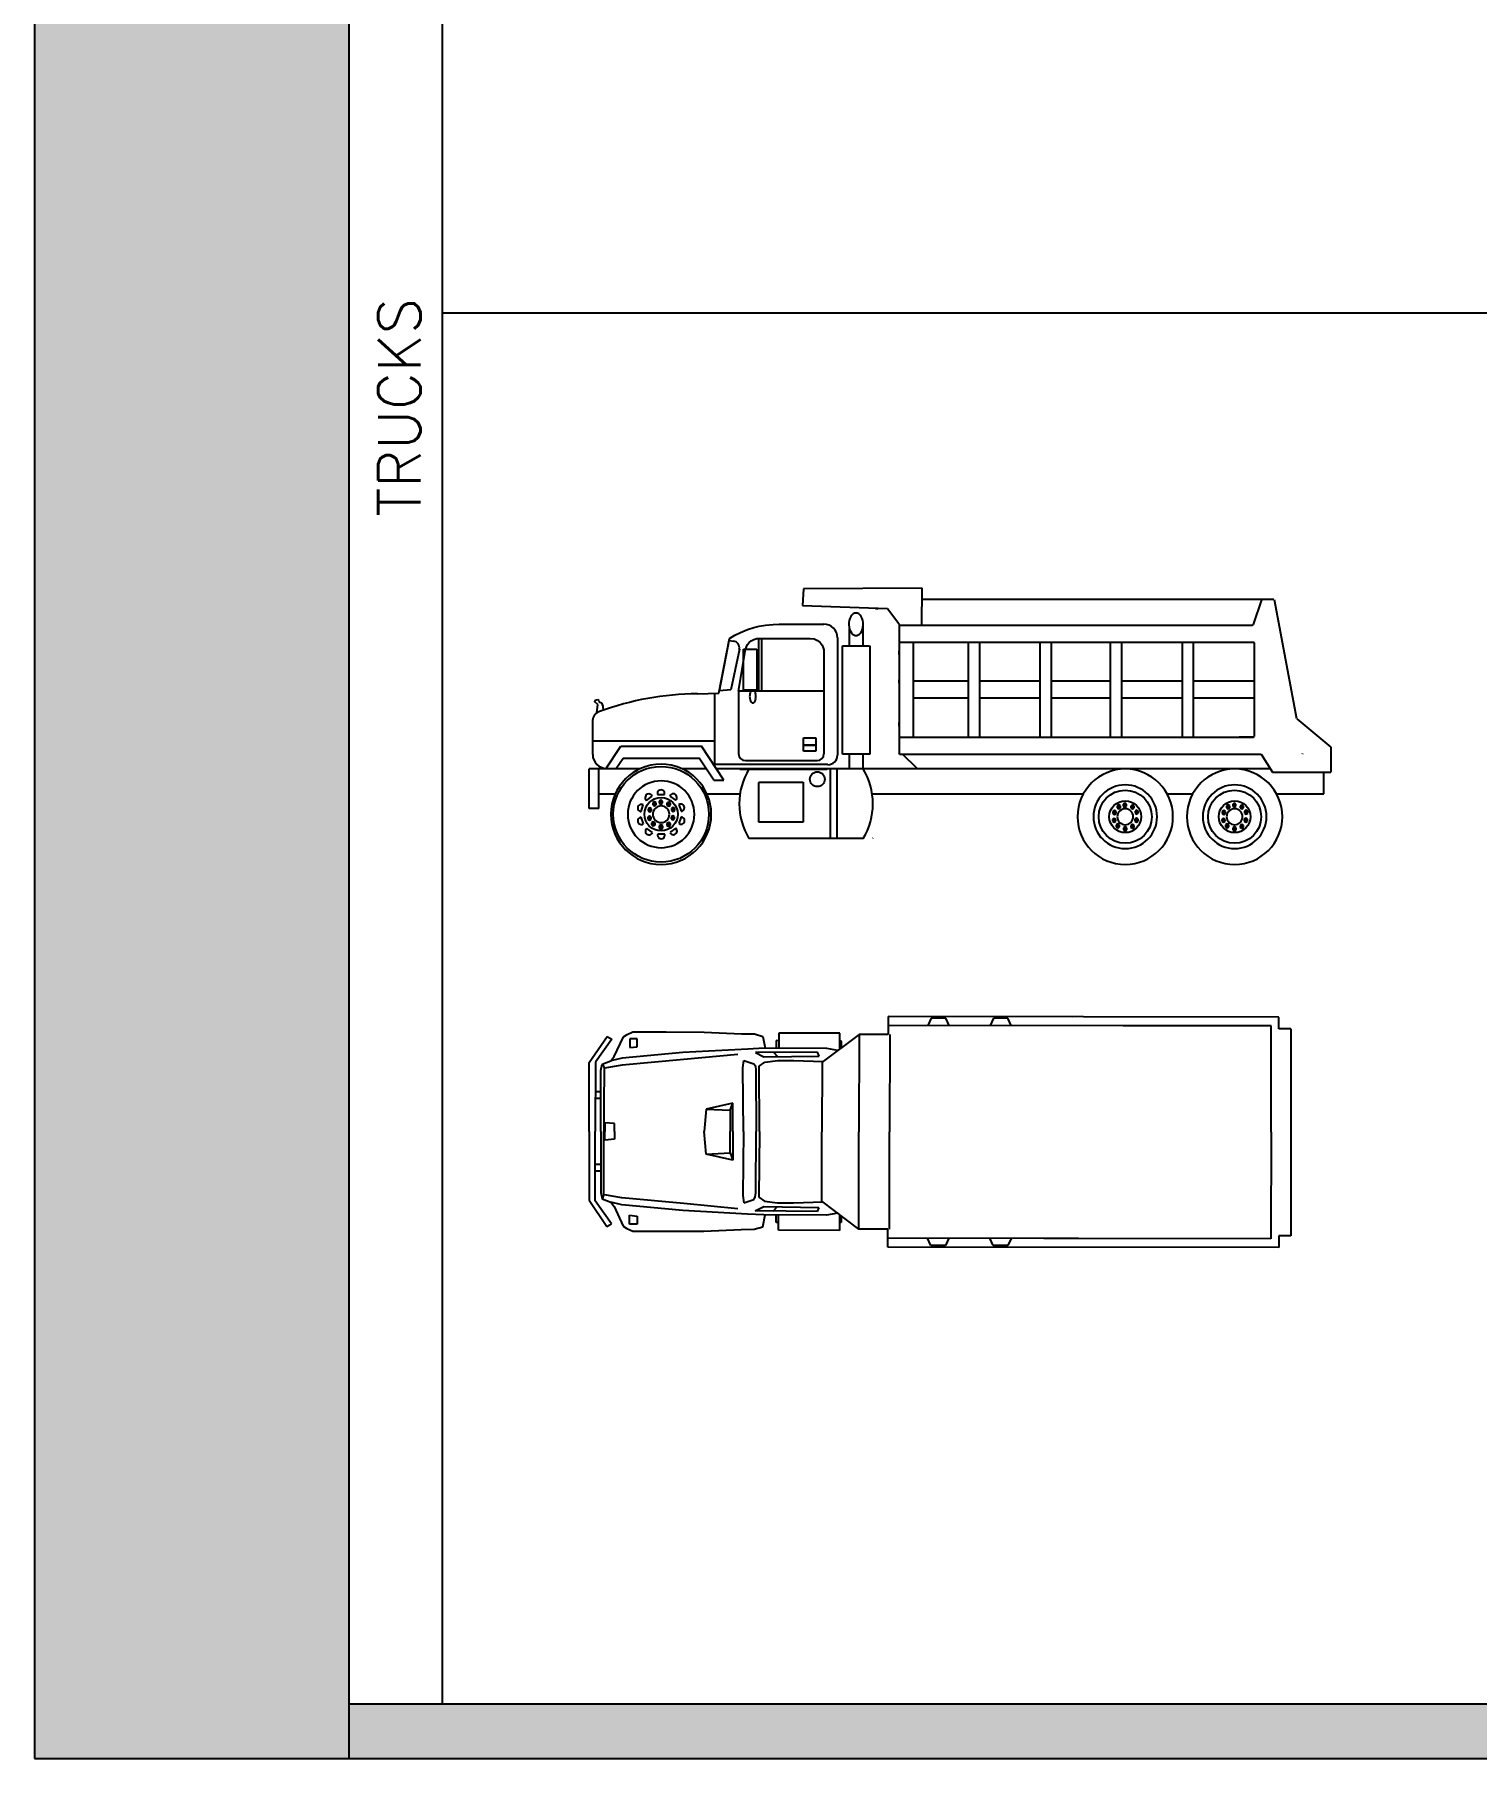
# Model space of a CAD drawing. Extents: x -121210 to 57230, y 84783 to 157800.
# Drawn here: x -121210 to -104109, y 84783 to 105224 of the extents above; entities that cross this region are included whole.
import ezdxf

# ---------------------------------------------------------------- set-up
doc = ezdxf.new("R2010")
doc.units = 0
doc.header["$MEASUREMENT"] = 0
doc.layers.get('0').update_dxf_attribs({"linetype": 'CONTINUOUS'})
doc.styles.get("Standard").update_dxf_attribs({"font": 'COMPLEX.SHX'})

# ---------------------------------------------------------------- blocks, each defined once
blk = doc.blocks.new('A$C564E43FA')
at = {"linetype": 'Continuous'}
for p, q in [((3948, 3276, -758), (2543, 3268, -758)), ((3947, 2839, -758), (3948, 3276, -758)), ((2543, 3268, -758), (2529, 3072, -758)), ((2529, 3072, -758), (3537, 3036, -758)), ((7877, 2845, -758), (7976, 3136, -758)), ((8394, 1728, -758), (8128, 3136, -758)), ((3423, 3026, -758), (3395, 3029, -758)), ((3537, 3036, -758), (3674, 2856, -758)), ((1540, 2030, -758), (1667, 2681, -758)), ((1667, 2681, -758), (1728, 2718, -758)), ((1728, 2718, -758), (1795, 2751, -758)), ((1795, 2751, -758), (1877, 2785, -758)), ((1877, 2785, -758), (1954, 2809, -758)), ((1923, 2653, -758), (1955, 2669, -758)), ((1954, 2809, -758), (2016, 2825, -758)), ((1955, 2669, -758), (1988, 2678, -758)), ((1988, 2678, -758), (2014, 2681, -758)), ((2014, 2681, -758), (2622, 2681, -758)), ((2014, 2681, -758), (2043, 2681, -758)), ((2014, 2056, -758), (2014, 2681, -758)), ((2016, 2825, -758), (2092, 2838, -758)), ((2043, 2681, -758), (2043, 2056, -758)), ((2092, 2838, -758), (2181, 2847, -758)), ((2181, 2847, -758), (2255, 2848, -758)), ((2255, 2848, -758), (2783, 2848, -758)), ((2622, 2681, -758), (2669, 2674, -758)), ((2669, 2674, -758), (2709, 2656, -758)), ((2946, 2686, -758), (2946, 1297, -758)), ((3088, 2591, -758), (3088, 2796, -758)), ((3251, 2591, -758), (3251, 2848, -758)), ((3674, 2856, -758), (3676, 2843, -758)), ((3676, 2832, -758), (3683, 2839, -758)), ((3676, 2832, -758), (3676, 1315, -758)), ((3683, 2839, -758), (7868, 2839, -758)), ((7868, 2839, -758), (7877, 2845, -758)), ((1546, 2060, -758), (1662, 2654, -758)), ((1662, 2654, -758), (1711, 2649, -758)), ((1782, 2551, -758), (1681, 2069, -758)), ((1773, 2056, -758), (1854, 2549, -758)), ((1832, 2552, -758), (1989, 2552, -758)), ((1832, 2067, -758), (1832, 2552, -758)), ((1854, 2549, -758), (1865, 2582, -758)), ((1865, 2582, -758), (1878, 2607, -758)), ((1878, 2607, -758), (1898, 2632, -758)), ((1898, 2632, -758), (1923, 2653, -758)), ((1989, 2552, -758), (1989, 2067, -758)), ((2709, 2656, -758), (2740, 2630, -758)), ((2740, 2630, -758), (2763, 2599, -758)), ((2763, 2599, -758), (2777, 2567, -758)), ((2777, 2567, -758), (2783, 2544, -758)), ((2783, 2544, -758), (2785, 2518, -758)), ((2785, 2518, -758), (2785, 2056, -758)), ((3006, 1306, -758), (3006, 2591, -758)), ((3006, 2591, -758), (3325, 2591, -758)), ((3325, 2591, -758), (3332, 2584, -758)), ((3332, 1313, -758), (3332, 2584, -758)), ((3676, 2636, -758), (7879, 2636, -758)), ((3676, 2491, -758), (3676, 2531, -758)), ((3843, 2636, -758), (3843, 1509, -758)), ((4500, 1509, -758), (4500, 2636, -758)), ((4628, 2636, -758), (4628, 1509, -758)), ((5351, 1509, -758), (5351, 2636, -758)), ((5479, 2636, -758), (5479, 1509, -758)), ((6184, 1509, -758), (6184, 2636, -758)), ((6312, 2636, -758), (6312, 1509, -758)), ((7035, 1509, -758), (7035, 2636, -758)), ((7163, 2636, -758), (7163, 1509, -758)), ((7707, 2636, -758), (7886, 2636, -758)), ((7879, 2636, -758), (7886, 2629, -758)), ((7886, 2629, -758), (7886, 1516, -758)), ((2785, 2268, -758), (2785, 1313, -758)), ((1681, 2069, -758), (1546, 2060, -758)), ((1773, 2056, -758), (1773, 1313, -758)), ((2785, 2056, -758), (1773, 2056, -758)), ((1989, 2067, -758), (1832, 2067, -758)), ((2043, 2056, -758), (2014, 2056, -758)), ((3676, 2150, -758), (3676, 2190, -758)), ((3843, 2177, -758), (4500, 2177, -758)), ((4628, 2177, -758), (5351, 2177, -758)), ((5479, 2177, -758), (6184, 2177, -758)), ((6312, 2177, -758), (7035, 2177, -758)), ((7163, 2177, -758), (7886, 2177, -758)), ((1284, 2025, -758), (1540, 2030, -758)), ((1486, 2029, -758), (1486, 1168, -758)), ((3843, 1977, -758), (4500, 1977, -758)), ((4628, 1977, -758), (5351, 1977, -758)), ((5479, 1977, -758), (6184, 1977, -758)), ((6312, 1977, -758), (7035, 1977, -758)), ((7163, 1977, -758), (7886, 1977, -758)), ((43, 1302, -758), (43, 1708, -758)), ((3676, 1641, -758), (3676, 1682, -758)), ((2541, 1415, -758), (2541, 1502, -758)), ((2541, 1502, -758), (2690, 1502, -758)), ((2690, 1502, -758), (2690, 1415, -758)), ((3676, 1509, -758), (7879, 1509, -758)), ((7886, 1509, -758), (7707, 1509, -758)), ((7879, 1509, -758), (7886, 1516, -758)), ((1854, 1232, -758), (2704, 1232, -758)), ((2690, 1415, -758), (2541, 1415, -758)), ((2541, 1344, -758), (2541, 1415, -758)), ((2541, 1415, -758), (2690, 1415, -758)), ((2690, 1344, -758), (2541, 1344, -758)), ((2690, 1415, -758), (2690, 1344, -758)), ((3325, 1306, -758), (3006, 1306, -758)), ((3088, 1132, -758), (3088, 1306, -758)), ((3251, 1132, -758), (3251, 1306, -758)), ((3332, 1313, -758), (3325, 1306, -758)), ((3683, 1308, -758), (3676, 1315, -758)), ((3683, 1308, -758), (7969, 1308, -758)), ((3889, 1138, -758), (3717, 1308, -758)), ((8458, 1308, -758), (8465, 1315, -758)), ((600, 1132, -758), (0, 1132, -758)), ((0, 663, -758), (0, 1132, -758)), ((116, 663, -758), (116, 1132, -758)), ((1390, 1132, -758), (1109, 1132, -758)), ((2832, 1184, -758), (1476, 1184, -758)), ((8080, 1132, -758), (1510, 1132, -758)), ((1788, 1131, -758), (2825, 1131, -758)), ((8714, 837, -758), (8714, 1094, -758)), ((116, 837, -758), (311, 837, -758)), ((811, 830, -758), (894, 830, -758)), ((1398, 837, -758), (1790, 837, -758)), ((3365, 837, -758), (5861, 837, -758)), ((6856, 837, -758), (7158, 837, -758)), ((8153, 837, -758), (8714, 837, -758)), ((116, 663, -758), (0, 663, -758)), ((617, 626, -758), (643, 705, -758)), ((681, 760, -758), (748, 809, -758)), ((720, 670, -758), (699, 659, -758)), ((699, 659, -758), (699, 635, -758)), ((699, 635, -758), (720, 623, -758)), ((741, 659, -758), (720, 670, -758)), ((720, 623, -758), (741, 635, -758)), ((741, 635, -758), (741, 659, -758)), ((775, 742, -758), (755, 730, -758)), ((755, 730, -758), (755, 706, -758)), ((755, 706, -758), (775, 694, -758)), ((796, 730, -758), (775, 742, -758)), ((775, 694, -758), (796, 706, -758)), ((796, 706, -758), (796, 730, -758)), ((850, 763, -758), (830, 751, -758)), ((830, 751, -758), (830, 727, -758)), ((830, 727, -758), (850, 715, -758)), ((871, 751, -758), (850, 763, -758)), ((850, 715, -758), (871, 727, -758)), ((871, 727, -758), (871, 751, -758)), ((945, 739, -758), (924, 727, -758)), ((924, 727, -758), (924, 703, -758)), ((924, 703, -758), (945, 692, -758)), ((966, 727, -758), (945, 739, -758)), ((945, 692, -758), (966, 703, -758)), ((958, 811, -758), (1025, 762, -758)), ((966, 703, -758), (966, 727, -758)), ((997, 674, -758), (976, 662, -758)), ((976, 662, -758), (976, 638, -758)), ((976, 638, -758), (997, 626, -758)), ((1017, 662, -758), (997, 674, -758)), ((997, 626, -758), (1017, 638, -758)), ((1017, 638, -758), (1017, 662, -758)), ((1065, 709, -758), (1091, 630, -758)), ((6230, 639, -758), (6210, 627, -758)), ((6210, 627, -758), (6210, 604, -758)), ((6250, 627, -758), (6230, 639, -758)), ((6250, 604, -758), (6250, 627, -758)), ((6283, 707, -758), (6263, 695, -758)), ((6263, 695, -758), (6263, 673, -758)), ((6263, 673, -758), (6283, 661, -758)), ((6302, 695, -758), (6283, 707, -758)), ((6283, 661, -758), (6302, 673, -758)), ((6302, 673, -758), (6302, 695, -758)), ((6354, 727, -758), (6334, 715, -758)), ((6334, 715, -758), (6334, 693, -758)), ((6334, 693, -758), (6354, 681, -758)), ((6374, 715, -758), (6354, 727, -758)), ((6354, 681, -758), (6374, 693, -758)), ((6374, 693, -758), (6374, 715, -758)), ((6444, 704, -758), (6425, 693, -758)), ((6425, 693, -758), (6425, 670, -758)), ((6425, 670, -758), (6444, 659, -758)), ((6464, 693, -758), (6444, 704, -758)), ((6444, 659, -758), (6464, 670, -758)), ((6464, 670, -758), (6464, 693, -758)), ((6494, 642, -758), (6474, 630, -758)), ((6474, 630, -758), (6474, 607, -758)), ((6513, 630, -758), (6494, 642, -758)), ((6513, 607, -758), (6513, 630, -758)), ((7527, 639, -758), (7508, 627, -758)), ((7508, 627, -758), (7508, 604, -758)), ((7547, 627, -758), (7527, 639, -758)), ((7547, 604, -758), (7547, 627, -758)), ((7580, 707, -758), (7560, 695, -758)), ((7560, 695, -758), (7560, 673, -758)), ((7560, 673, -758), (7580, 661, -758)), ((7600, 695, -758), (7580, 707, -758)), ((7580, 661, -758), (7600, 673, -758)), ((7600, 673, -758), (7600, 695, -758)), ((7651, 727, -758), (7632, 715, -758)), ((7632, 715, -758), (7632, 693, -758)), ((7632, 693, -758), (7651, 681, -758)), ((7671, 715, -758), (7651, 727, -758)), ((7651, 681, -758), (7671, 693, -758)), ((7671, 693, -758), (7671, 715, -758)), ((7741, 704, -758), (7722, 693, -758)), ((7722, 693, -758), (7722, 670, -758)), ((7722, 670, -758), (7741, 659, -758)), ((7761, 693, -758), (7741, 704, -758)), ((7741, 659, -758), (7761, 670, -758)), ((7761, 670, -758), (7761, 693, -758)), ((7791, 642, -758), (7771, 630, -758)), ((7771, 630, -758), (7771, 607, -758)), ((7810, 630, -758), (7791, 642, -758)), ((7810, 607, -758), (7810, 630, -758)), ((644, 480, -758), (618, 560, -758)), ((751, 378, -758), (684, 427, -758)), ((717, 574, -758), (696, 562, -758)), ((696, 562, -758), (696, 538, -758)), ((696, 538, -758), (717, 526, -758)), ((737, 562, -758), (717, 574, -758)), ((717, 526, -758), (737, 538, -758)), ((737, 538, -758), (737, 562, -758)), ((761, 504, -758), (740, 492, -758)), ((740, 492, -758), (740, 468, -758)), ((740, 468, -758), (761, 456, -758)), ((782, 492, -758), (761, 504, -758)), ((761, 456, -758), (782, 468, -758)), ((782, 468, -758), (782, 492, -758)), ((853, 468, -758), (832, 456, -758)), ((832, 456, -758), (832, 432, -758)), ((832, 432, -758), (853, 420, -758)), ((874, 456, -758), (853, 468, -758)), ((853, 420, -758), (874, 432, -758)), ((874, 432, -758), (874, 456, -758)), ((945, 498, -758), (924, 486, -758)), ((924, 486, -758), (924, 462, -758)), ((924, 462, -758), (945, 450, -758)), ((966, 486, -758), (945, 498, -758)), ((945, 450, -758), (966, 462, -758)), ((1028, 430, -758), (961, 381, -758)), ((966, 462, -758), (966, 486, -758)), ((994, 575, -758), (973, 563, -758)), ((973, 563, -758), (973, 540, -758)), ((973, 540, -758), (994, 528, -758)), ((1014, 563, -758), (994, 575, -758)), ((994, 528, -758), (1014, 540, -758)), ((1014, 540, -758), (1014, 563, -758)), ((1092, 563, -758), (1066, 484, -758)), ((6227, 546, -758), (6207, 535, -758)), ((6207, 535, -758), (6207, 512, -758)), ((6207, 512, -758), (6227, 501, -758)), ((6210, 604, -758), (6230, 593, -758)), ((6247, 535, -758), (6227, 546, -758)), ((6227, 501, -758), (6247, 512, -758)), ((6230, 593, -758), (6250, 604, -758)), ((6247, 512, -758), (6247, 535, -758)), ((6269, 480, -758), (6250, 468, -758)), ((6250, 468, -758), (6250, 446, -758)), ((6250, 446, -758), (6269, 434, -758)), ((6289, 468, -758), (6269, 480, -758)), ((6269, 434, -758), (6289, 446, -758)), ((6289, 446, -758), (6289, 468, -758)), ((6357, 446, -758), (6337, 434, -758)), ((6337, 434, -758), (6337, 412, -758)), ((6337, 412, -758), (6357, 400, -758)), ((6376, 434, -758), (6357, 446, -758)), ((6357, 400, -758), (6376, 412, -758)), ((6376, 412, -758), (6376, 434, -758)), ((6444, 474, -758), (6425, 463, -758)), ((6425, 463, -758), (6425, 440, -758)), ((6425, 440, -758), (6444, 429, -758)), ((6464, 463, -758), (6444, 474, -758)), ((6444, 429, -758), (6464, 440, -758)), ((6464, 440, -758), (6464, 463, -758)), ((6491, 548, -758), (6471, 537, -758)), ((6471, 537, -758), (6471, 514, -758)), ((6471, 514, -758), (6491, 502, -758)), ((6474, 607, -758), (6494, 596, -758)), ((6510, 537, -758), (6491, 548, -758)), ((6491, 502, -758), (6510, 514, -758)), ((6494, 596, -758), (6513, 607, -758)), ((6510, 514, -758), (6510, 537, -758)), ((7524, 546, -758), (7504, 535, -758)), ((7504, 535, -758), (7504, 512, -758)), ((7504, 512, -758), (7524, 501, -758)), ((7508, 604, -758), (7527, 593, -758)), ((7544, 535, -758), (7524, 546, -758)), ((7524, 501, -758), (7544, 512, -758)), ((7527, 593, -758), (7547, 604, -758)), ((7544, 512, -758), (7544, 535, -758)), ((7566, 480, -758), (7547, 468, -758)), ((7547, 468, -758), (7547, 446, -758)), ((7547, 446, -758), (7566, 434, -758)), ((7586, 468, -758), (7566, 480, -758)), ((7566, 434, -758), (7586, 446, -758)), ((7586, 446, -758), (7586, 468, -758)), ((7654, 446, -758), (7634, 434, -758)), ((7634, 434, -758), (7634, 412, -758)), ((7634, 412, -758), (7654, 400, -758)), ((7674, 434, -758), (7654, 446, -758)), ((7654, 400, -758), (7674, 412, -758)), ((7674, 412, -758), (7674, 434, -758)), ((7741, 474, -758), (7722, 463, -758)), ((7722, 463, -758), (7722, 440, -758)), ((7722, 440, -758), (7741, 429, -758)), ((7761, 463, -758), (7741, 474, -758)), ((7741, 429, -758), (7761, 440, -758)), ((7761, 440, -758), (7761, 463, -758)), ((7788, 548, -758), (7768, 537, -758)), ((7768, 537, -758), (7768, 514, -758)), ((7768, 514, -758), (7788, 502, -758)), ((7771, 607, -758), (7791, 596, -758)), ((7808, 537, -758), (7788, 548, -758)), ((7788, 502, -758), (7808, 514, -758)), ((7791, 596, -758), (7810, 607, -758)), ((7808, 514, -758), (7808, 537, -758)), ((898, 359, -758), (815, 359, -758)), ((3251, 306, -758), (1896, 306, -758)), ((2825, 306, -758), (1896, 306, -758)), ((3365, 312, -758), (3359, 306, -758))]:
    blk.add_line(p, q, dxfattribs=at)
for p, q in [((8120, 3143, -758), (3948, 3143, -758)), ((3082, 2868, -758), (3081, 2841, -758)), ((3086, 2894, -758), (3082, 2868, -758)), ((3094, 2918, -758), (3086, 2894, -758)), ((3104, 2939, -758), (3094, 2918, -758)), ((3117, 2957, -758), (3104, 2939, -758)), ((3132, 2970, -758), (3117, 2957, -758)), ((3149, 2978, -758), (3132, 2970, -758)), ((3166, 2980, -758), (3149, 2978, -758)), ((3183, 2978, -758), (3166, 2980, -758)), ((3199, 2970, -758), (3183, 2978, -758)), ((3214, 2957, -758), (3199, 2970, -758)), ((3227, 2939, -758), (3214, 2957, -758)), ((3238, 2918, -758), (3227, 2939, -758)), ((3245, 2894, -758), (3238, 2918, -758)), ((3250, 2868, -758), (3245, 2894, -758)), ((3250, 2841, -758), (3250, 2868, -758)), ((3081, 2841, -758), (3084, 2814, -758)), ((3084, 2814, -758), (3090, 2789, -758)), ((3090, 2789, -758), (3099, 2767, -758)), ((3099, 2767, -758), (3111, 2747, -758)), ((3111, 2747, -758), (3125, 2732, -758)), ((3125, 2732, -758), (3140, 2721, -758)), ((3140, 2721, -758), (3157, 2716, -758)), ((3157, 2716, -758), (3174, 2716, -758)), ((3174, 2716, -758), (3191, 2721, -758)), ((3191, 2721, -758), (3207, 2732, -758)), ((3207, 2732, -758), (3221, 2747, -758)), ((3221, 2747, -758), (3233, 2767, -758)), ((3233, 2767, -758), (3242, 2789, -758)), ((3242, 2789, -758), (3248, 2814, -758)), ((3248, 2814, -758), (3250, 2841, -758)), ((68, 1928, -758), (73, 1949, -758)), ((103, 1896, -758), (68, 1928, -758)), ((73, 1949, -758), (98, 1955, -758)), ((92, 1799, -758), (103, 1896, -758)), ((98, 1955, -758), (114, 1943, -758)), ((114, 1943, -758), (118, 1928, -758)), ((118, 1928, -758), (148, 1918, -758)), ((148, 1918, -758), (165, 1878, -758)), ((165, 1878, -758), (166, 1824, -758)), ((8394, 1728, -758), (8797, 1389, -758)), ((43, 1467, -758), (1486, 1467, -758)), ((199, 1132, -758), (377, 1402, -758)), ((318, 1132, -758), (403, 1260, -758)), ((377, 1402, -758), (1332, 1402, -758)), ((403, 1260, -758), (1306, 1260, -758)), ((1478, 999, -758), (1306, 1260, -758)), ((1597, 999, -758), (1332, 1402, -758)), ((7969, 1308, -758), (8104, 1094, -758)), ((8797, 1389, -758), (8797, 1094, -758)), ((2857, 1132, -758), (2857, 306, -758)), ((2939, 1132, -758), (2939, 306, -758)), ((8104, 1094, -758), (8797, 1094, -758)), ((1478, 999, -758), (1597, 999, -758)), ((2013, 970, -758), (2020, 977, -758)), ((2013, 501, -758), (2013, 970, -758)), ((2020, 977, -758), (2539, 977, -758)), ((2539, 977, -758), (2539, 501, -758)), ((2539, 501, -758), (2013, 501, -758))]:
    blk.add_line(p, q)
for centre, radius in [((854, 595, -758), 567), ((6358, 566, -758), 315), ((7655, 566, -758), 315), ((854, 595, -758), 198), ((720, 647, -758), 8.62), ((775, 718, -758), 8.61), ((850, 739, -758), 8.61), ((945, 715, -758), 8.61), ((997, 650, -758), 8.61), ((6358, 566, -758), 189), ((6230, 616, -758), 8.21), ((6283, 684, -758), 8.2), ((6354, 704, -758), 8.2), ((6444, 681, -758), 8.2), ((6494, 619, -758), 8.2), ((7655, 566, -758), 189), ((7527, 616, -758), 8.21), ((7580, 684, -758), 8.2), ((7651, 704, -758), 8.2), ((7741, 681, -758), 8.2), ((7791, 619, -758), 8.2), ((717, 550, -758), 8.61), ((761, 480, -758), 8.61), ((853, 444, -758), 8.61), ((945, 474, -758), 8.61), ((994, 551, -758), 8.62), ((6227, 524, -758), 8.2), ((6269, 457, -758), 8.2), ((6357, 423, -758), 8.2), ((6444, 451, -758), 8.2), ((6491, 525, -758), 8.21), ((7524, 524, -758), 8.2), ((7566, 457, -758), 8.2), ((7654, 423, -758), 8.2), ((7741, 451, -758), 8.2), ((7788, 525, -758), 8.21)]:
    blk.add_circle(centre, radius, dxfattribs=at)
blk.add_circle((2706, 1011, -758), 88)
for centre, radius, start, end in [((2783, 2686, -758), 163, 0, 90), ((1702, 2568, -758), 81.4, 348.1597, 83.9483), ((1998, 2003, -758), 92.6, 153.4349, 168.2991), ((1963, 2021, -758), 53.7, 129.6393, 153.4349), ((1941, 2047, -758), 19.9, 90, 129.6393), ((1941, 2047, -758), 19.9, 50.3607, 90), ((1920, 2021, -758), 53.7, 26.5651, 50.3607), ((1885, 2003, -758), 92.6, 11.7009, 26.5651), ((2053, 1992, -758), 149, 168.2991, 180), ((2053, 1992, -758), 149, 180, 191.7009), ((1998, 1980, -758), 92.6, 191.7009, 206.5651), ((1963, 1963, -758), 53.7, 206.5651, 230.3607), ((1941, 1937, -758), 19.9, 230.3607, 270), ((1941, 1937, -758), 19.9, 270, 309.6393), ((1920, 1963, -758), 53.7, 309.6393, 333.4349), ((1885, 1980, -758), 92.6, 333.4349, 348.2991), ((1829, 1992, -758), 149, 0, 11.7009), ((1829, 1992, -758), 149, 348.2991, 0), ((206, 1302, -758), 163, 180, 270), ((1854, 1313, -758), 81.4, 180, 270), ((2704, 1313, -758), 81.4, 270, 0), ((2832, 1297, -758), 114, 270, 0), ((854, 595, -758), 595, 0, 180), ((6358, 566, -758), 566, 0, 180), ((7655, 566, -758), 566, 0, 180), ((854, 595, -758), 396, 0, 180), ((708, 793, -758), 43, 21.6168, 230.3881), ((853, 841, -758), 43, 345.6144, 194.3856), ((998, 795, -758), 43, 309.614, 158.3825), ((6358, 566, -758), 378, 0, 180), ((7655, 566, -758), 378, 0, 180), ((620, 669, -758), 43, 57.6175, 266.383), ((854, 595, -758), 99.1, 0, 180), ((1088, 673, -758), 43, 273.6151, 122.3845), ((6358, 566, -758), 94.4, 0, 180), ((7655, 566, -758), 94.4, 0, 180), ((854, 595, -758), 595, 180, 0), ((854, 595, -758), 396, 180, 0), ((621, 517, -758), 43, 93.613, 302.3881), ((711, 394, -758), 43, 129.6131, 338.3874), ((854, 595, -758), 99.1, 180, 0), ((1001, 396, -758), 43, 201.612, 50.389), ((1089, 520, -758), 43, 237.6122, 86.3867), ((6358, 566, -758), 566, 180, 0), ((6358, 566, -758), 378, 180, 0), ((6358, 566, -758), 94.4, 180, 0), ((7655, 566, -758), 566, 180, 0), ((7655, 566, -758), 378, 180, 0), ((7655, 566, -758), 94.4, 180, 0), ((856, 348, -758), 43, 165.6119, 14.3881)]:
    blk.add_arc(centre, radius, start, end, dxfattribs=at)
for centre, radius, start, end in [((1323, -1473, -758), 3498, 90.6415, 110.0492), ((151, 1708, -758), 109, 104.5648, 180), ((2581, 719, -758), 800, 148.9295, 211.0705), ((2565, 719, -758), 800, 328.9295, 31.0705)]:
    blk.add_arc(centre, radius, start, end)
blk = doc.blocks.new('A$C4B741F2F')
for p, q in [((8181, 2734, -758), (3546, 2740, -758)), ((5738, 2738, -758), (3546, 2740, -758)), ((3546, 2740, -758), (3546, 2528, -758)), ((3546, 2740, -758), (3546, 2528, -758)), ((4057, 2720, -758), (4017, 2634, -758)), ((4057, 2720, -758), (4017, 2634, -758)), ((4230, 2720, -758), (4057, 2720, -758)), ((4230, 2720, -758), (4057, 2720, -758)), ((4270, 2633, -758), (4230, 2720, -758)), ((4270, 2633, -758), (4230, 2720, -758)), ((4795, 2719, -758), (4755, 2633, -758)), ((4795, 2719, -758), (4755, 2633, -758)), ((4967, 2719, -758), (4795, 2719, -758)), ((4967, 2719, -758), (4795, 2719, -758)), ((5007, 2632, -758), (4967, 2719, -758)), ((5007, 2632, -758), (4967, 2719, -758)), ((8181, 2595, -758), (8181, 2734, -758)), ((2, 2194, -758), (215, 2505, -758)), ((2, 2194, -758), (215, 2505, -758)), ((268, 2472, -758), (75, 2200, -758)), ((268, 2472, -758), (75, 2200, -758)), ((215, 2505, -758), (268, 2472, -758)), ((215, 2505, -758), (268, 2472, -758)), ((298, 2268, -758), (408, 2498, -758)), ((298, 2268, -758), (408, 2498, -758)), ((408, 2498, -758), (450, 2528, -758)), ((408, 2498, -758), (450, 2528, -758)), ((450, 2528, -758), (520, 2559, -758)), ((450, 2528, -758), (520, 2559, -758)), ((484, 2474, -758), (484, 2371, -758)), ((572, 2474, -758), (484, 2474, -758)), ((484, 2474, -758), (484, 2371, -758)), ((572, 2474, -758), (484, 2474, -758)), ((520, 2559, -758), (916, 2558, -758)), ((520, 2559, -758), (916, 2558, -758)), ((572, 2380, -758), (572, 2474, -758)), ((572, 2380, -758), (572, 2474, -758)), ((916, 2558, -758), (1364, 2555, -758)), ((916, 2558, -758), (1364, 2555, -758)), ((1364, 2555, -758), (1807, 2536, -758)), ((1364, 2555, -758), (1807, 2536, -758)), ((1807, 2536, -758), (1962, 2533, -758)), ((1807, 2536, -758), (1962, 2533, -758)), ((1962, 2533, -758), (2062, 2502, -758)), ((1962, 2533, -758), (2062, 2502, -758)), ((2062, 2502, -758), (2090, 2363, -758)), ((2062, 2502, -758), (2090, 2363, -758)), ((2220, 2454, -758), (2219, 2363, -758)), ((2220, 2454, -758), (2219, 2363, -758)), ((2247, 2453, -758), (2220, 2454, -758)), ((2247, 2453, -758), (2220, 2454, -758)), ((2972, 2543, -758), (2250, 2544, -758)), ((2250, 2544, -758), (2250, 2363, -758)), ((2972, 2543, -758), (2250, 2544, -758)), ((2250, 2544, -758), (2250, 2363, -758)), ((3202, 2528, -758), (2763, 2197, -758)), ((3202, 2528, -758), (2763, 2197, -758)), ((2972, 2354, -758), (2972, 2543, -758)), ((2972, 2354, -758), (2972, 2543, -758)), ((3202, 2528, -758), (3200, 1374, -758)), ((3202, 2528, -758), (3200, 1374, -758)), ((3546, 2528, -758), (3202, 2528, -758)), ((3546, 2528, -758), (3202, 2528, -758)), ((6332, 2631, -758), (3546, 2634, -758)), ((3566, 2528, -758), (3564, 1373, -758)), ((3566, 2528, -758), (3564, 1373, -758)), ((8089, 2628, -758), (6332, 2631, -758)), ((8087, 1367, -758), (8089, 2628, -758)), ((8321, 2595, -758), (8181, 2595, -758)), ((8321, 2595, -758), (8181, 2595, -758)), ((8321, 2595, -758), (8320, 139, -758)), ((259, 2216, -758), (298, 2268, -758)), ((259, 2216, -758), (298, 2268, -758)), ((1112, 2313, -758), (392, 2247, -758)), ((1112, 2313, -758), (392, 2247, -758)), ((484, 2371, -758), (572, 2380, -758)), ((484, 2371, -758), (572, 2380, -758)), ((1883, 2354, -758), (1112, 2313, -758)), ((1883, 2354, -758), (1112, 2313, -758)), ((1764, 2290, -758), (1124, 2231, -758)), ((1764, 2290, -758), (1124, 2231, -758)), ((2077, 2363, -758), (1883, 2354, -758)), ((2077, 2363, -758), (1883, 2354, -758)), ((2708, 2319, -758), (1974, 2314, -758)), ((2708, 2319, -758), (1974, 2314, -758)), ((1974, 2314, -758), (2074, 2263, -758)), ((1974, 2314, -758), (2074, 2263, -758)), ((2074, 2263, -758), (2729, 2271, -758)), ((2074, 2263, -758), (2729, 2271, -758)), ((2820, 2362, -758), (2077, 2363, -758)), ((2820, 2362, -758), (2077, 2363, -758)), ((2186, 2316, -758), (2234, 2265, -758)), ((2186, 2316, -758), (2234, 2265, -758)), ((2729, 2271, -758), (2708, 2319, -758)), ((2729, 2271, -758), (2708, 2319, -758)), ((2950, 2338, -758), (2820, 2362, -758)), ((2950, 2338, -758), (2820, 2362, -758)), ((2993, 2449, -758), (2975, 2449, -758)), ((2993, 2449, -758), (2975, 2449, -758)), ((2993, 2370, -758), (2993, 2449, -758)), ((2993, 2370, -758), (2993, 2449, -758)), ((1, 1378, -758), (2, 2194, -758)), ((1, 1378, -758), (2, 2194, -758)), ((75, 2200, -758), (74, 1377, -758)), ((75, 2200, -758), (74, 1377, -758)), ((140, 1377, -758), (141, 2101, -758)), ((140, 1377, -758), (141, 2101, -758)), ((141, 2101, -758), (156, 2177, -758)), ((141, 2101, -758), (156, 2177, -758)), ((156, 2177, -758), (259, 2216, -758)), ((156, 2177, -758), (259, 2216, -758)), ((156, 2177, -758), (171, 2159, -758)), ((156, 2177, -758), (171, 2159, -758)), ((171, 2159, -758), (177, 2129, -758)), ((171, 2159, -758), (177, 2129, -758)), ((177, 2129, -758), (173, 1680, -758)), ((177, 2129, -758), (173, 1680, -758)), ((392, 2165, -758), (183, 2129, -758)), ((392, 2165, -758), (183, 2129, -758)), ((392, 2247, -758), (259, 2216, -758)), ((392, 2247, -758), (259, 2216, -758)), ((1124, 2231, -758), (392, 2165, -758)), ((1124, 2231, -758), (392, 2165, -758)), ((1825, 2133, -758), (1837, 2218, -758)), ((1825, 2133, -758), (1837, 2218, -758)), ((1830, 1375, -758), (1825, 2133, -758)), ((1830, 1375, -758), (1825, 2133, -758)), ((1837, 2218, -758), (1955, 2181, -758)), ((1837, 2218, -758), (1955, 2181, -758)), ((1955, 2181, -758), (1973, 2154, -758)), ((1955, 2181, -758), (1973, 2154, -758)), ((1973, 2154, -758), (1979, 2102, -758)), ((1973, 2154, -758), (1979, 2102, -758)), ((1979, 2102, -758), (1982, 1375, -758)), ((1979, 2102, -758), (1982, 1375, -758)), ((2016, 2151, -758), (2083, 2199, -758)), ((2016, 2151, -758), (2083, 2199, -758)), ((2021, 1375, -758), (2016, 2151, -758)), ((2021, 1375, -758), (2016, 2151, -758)), ((2083, 2199, -758), (2237, 2220, -758)), ((2083, 2199, -758), (2237, 2220, -758)), ((2237, 2220, -758), (2428, 2217, -758)), ((2237, 2220, -758), (2428, 2217, -758)), ((2428, 2217, -758), (2777, 2208, -758)), ((2428, 2217, -758), (2777, 2208, -758)), ((2763, 2197, -758), (2762, 1374, -758)), ((2763, 2197, -758), (2762, 1374, -758)), ((140, 1848, -758), (75, 1848, -758)), ((140, 1848, -758), (75, 1848, -758)), ((140, 1769, -758), (75, 1769, -758)), ((140, 1769, -758), (75, 1769, -758)), ((173, 1680, -758), (173, 1377, -758)), ((173, 1680, -758), (173, 1377, -758)), ((1387, 1642, -758), (1365, 1376, -758)), ((1387, 1642, -758), (1365, 1376, -758)), ((1706, 1714, -758), (1387, 1642, -758)), ((1706, 1714, -758), (1387, 1642, -758)), ((1387, 1642, -758), (1673, 1630, -758)), ((1387, 1642, -758), (1673, 1630, -758)), ((1673, 1630, -758), (1706, 1714, -758)), ((1673, 1630, -758), (1706, 1714, -758)), ((1706, 1376, -758), (1706, 1714, -758)), ((1706, 1376, -758), (1706, 1714, -758)), ((185, 1480, -758), (185, 1377, -758)), ((300, 1470, -758), (185, 1480, -758)), ((185, 1480, -758), (185, 1377, -758)), ((300, 1470, -758), (185, 1480, -758)), ((300, 1377, -758), (300, 1470, -758)), ((300, 1377, -758), (300, 1470, -758)), ((1673, 1630, -758), (1672, 1376, -758)), ((1673, 1630, -758), (1672, 1376, -758)), ((1, 1378, -758), (0, 561, -758)), ((1, 1378, -758), (0, 561, -758)), ((73, 555, -758), (74, 1377, -758)), ((73, 555, -758), (74, 1377, -758)), ((140, 1377, -758), (139, 653, -758)), ((140, 1377, -758), (139, 653, -758)), ((173, 1075, -758), (173, 1377, -758)), ((173, 1075, -758), (173, 1377, -758)), ((185, 1275, -758), (185, 1377, -758)), ((185, 1275, -758), (185, 1377, -758)), ((300, 1284, -758), (185, 1275, -758)), ((300, 1284, -758), (185, 1275, -758)), ((300, 1377, -758), (300, 1284, -758)), ((300, 1377, -758), (300, 1284, -758)), ((1387, 1110, -758), (1365, 1376, -758)), ((1387, 1110, -758), (1365, 1376, -758)), ((1672, 1122, -758), (1672, 1376, -758)), ((1672, 1122, -758), (1672, 1376, -758)), ((1706, 1376, -758), (1705, 1037, -758)), ((1706, 1376, -758), (1705, 1037, -758)), ((1830, 1375, -758), (1823, 618, -758)), ((1830, 1375, -758), (1823, 618, -758)), ((1978, 648, -758), (1982, 1375, -758)), ((1978, 648, -758), (1982, 1375, -758)), ((2021, 1375, -758), (2014, 600, -758)), ((2021, 1375, -758), (2014, 600, -758)), ((2761, 551, -758), (2762, 1374, -758)), ((3199, 219, -758), (3200, 1374, -758)), ((3199, 219, -758), (3200, 1374, -758)), ((3563, 218, -758), (3564, 1373, -758)), ((3563, 218, -758), (3564, 1373, -758)), ((8087, 1367, -758), (8085, 106, -758)), ((175, 626, -758), (173, 1075, -758)), ((175, 626, -758), (173, 1075, -758)), ((1387, 1110, -758), (1672, 1122, -758)), ((1387, 1110, -758), (1672, 1122, -758)), ((1705, 1037, -758), (1387, 1110, -758)), ((1705, 1037, -758), (1387, 1110, -758)), ((1672, 1122, -758), (1705, 1037, -758)), ((1672, 1122, -758), (1705, 1037, -758)), ((139, 986, -758), (74, 986, -758)), ((139, 986, -758), (74, 986, -758)), ((139, 907, -758), (74, 907, -758)), ((139, 907, -758), (74, 907, -758)), ((139, 653, -758), (154, 578, -758)), ((139, 653, -758), (154, 578, -758)), ((169, 596, -758), (175, 626, -758)), ((169, 596, -758), (175, 626, -758)), ((390, 589, -758), (181, 626, -758)), ((390, 589, -758), (181, 626, -758)), ((1823, 618, -758), (1835, 533, -758)), ((1823, 618, -758), (1835, 533, -758)), ((1971, 597, -758), (1978, 648, -758)), ((1971, 597, -758), (1978, 648, -758)), ((0, 561, -758), (212, 249, -758)), ((0, 561, -758), (212, 249, -758)), ((265, 282, -758), (73, 555, -758)), ((265, 282, -758), (73, 555, -758)), ((154, 578, -758), (169, 596, -758)), ((154, 578, -758), (169, 596, -758)), ((154, 578, -758), (257, 538, -758)), ((154, 578, -758), (257, 538, -758)), ((257, 538, -758), (296, 486, -758)), ((390, 508, -758), (257, 538, -758)), ((390, 508, -758), (257, 538, -758)), ((257, 538, -758), (296, 486, -758)), ((296, 486, -758), (405, 256, -758)), ((296, 486, -758), (405, 256, -758)), ((1122, 522, -758), (390, 589, -758)), ((1122, 522, -758), (390, 589, -758)), ((1110, 440, -758), (390, 508, -758)), ((1110, 440, -758), (390, 508, -758)), ((1880, 397, -758), (1110, 440, -758)), ((1880, 397, -758), (1110, 440, -758)), ((1762, 461, -758), (1122, 522, -758)), ((1762, 461, -758), (1122, 522, -758)), ((1835, 533, -758), (1953, 569, -758)), ((1835, 533, -758), (1953, 569, -758)), ((1953, 569, -758), (1971, 597, -758)), ((1953, 569, -758), (1971, 597, -758)), ((1971, 436, -758), (2071, 487, -758)), ((1971, 436, -758), (2071, 487, -758)), ((2705, 429, -758), (1971, 436, -758)), ((2705, 429, -758), (1971, 436, -758)), ((2014, 600, -758), (2081, 551, -758)), ((2014, 600, -758), (2081, 551, -758)), ((2071, 487, -758), (2726, 477, -758)), ((2071, 487, -758), (2726, 477, -758)), ((2081, 551, -758), (2235, 530, -758)), ((2081, 551, -758), (2235, 530, -758)), ((2183, 434, -758), (2232, 485, -758)), ((2183, 434, -758), (2232, 485, -758)), ((2235, 530, -758), (2426, 532, -758)), ((2235, 530, -758), (2426, 532, -758)), ((2426, 532, -758), (2775, 541, -758)), ((2426, 532, -758), (2775, 541, -758)), ((2726, 477, -758), (2705, 429, -758)), ((2726, 477, -758), (2705, 429, -758)), ((3199, 219, -758), (2761, 551, -758)), ((2948, 409, -758), (2817, 386, -758)), ((2948, 409, -758), (2817, 386, -758)), ((212, 249, -758), (265, 282, -758)), ((212, 249, -758), (265, 282, -758)), ((405, 256, -758), (447, 226, -758)), ((405, 256, -758), (447, 226, -758)), ((447, 226, -758), (517, 195, -758)), ((447, 226, -758), (517, 195, -758)), ((481, 383, -758), (569, 374, -758)), ((481, 280, -758), (481, 383, -758)), ((481, 383, -758), (569, 374, -758)), ((481, 280, -758), (481, 383, -758)), ((569, 280, -758), (481, 280, -758)), ((569, 280, -758), (481, 280, -758)), ((569, 374, -758), (569, 280, -758)), ((569, 374, -758), (569, 280, -758)), ((1361, 197, -758), (1804, 215, -758)), ((1361, 197, -758), (1804, 215, -758)), ((1804, 215, -758), (1959, 218, -758)), ((1804, 215, -758), (1959, 218, -758)), ((2074, 387, -758), (1880, 397, -758)), ((2074, 387, -758), (1880, 397, -758)), ((1959, 218, -758), (2059, 248, -758)), ((1959, 218, -758), (2059, 248, -758)), ((2059, 248, -758), (2087, 387, -758)), ((2059, 248, -758), (2087, 387, -758)), ((2817, 386, -758), (2074, 387, -758)), ((2817, 386, -758), (2074, 387, -758)), ((2217, 296, -758), (2217, 387, -758)), ((2217, 296, -758), (2217, 387, -758)), ((2244, 296, -758), (2217, 296, -758)), ((2244, 296, -758), (2217, 296, -758)), ((2247, 205, -758), (2247, 387, -758)), ((2247, 205, -758), (2247, 387, -758)), ((2969, 204, -758), (2247, 205, -758)), ((2969, 204, -758), (2247, 205, -758)), ((2969, 393, -758), (2969, 204, -758)), ((2969, 393, -758), (2969, 204, -758)), ((2990, 298, -758), (2972, 298, -758)), ((2990, 298, -758), (2972, 298, -758)), ((2990, 377, -758), (2990, 298, -758)), ((2990, 377, -758), (2990, 298, -758)), ((3543, 219, -758), (3199, 219, -758)), ((3542, 6, -758), (3543, 219, -758)), ((517, 195, -758), (912, 195, -758)), ((517, 195, -758), (912, 195, -758)), ((912, 195, -758), (1361, 197, -758)), ((912, 195, -758), (1361, 197, -758)), ((5805, 109, -758), (3542, 112, -758)), ((8180, 0, -758), (3542, 6, -758)), ((4054, 25, -758), (4014, 112, -758)), ((4054, 25, -758), (4014, 112, -758)), ((4226, 25, -758), (4054, 25, -758)), ((4226, 25, -758), (4054, 25, -758)), ((4266, 111, -758), (4226, 25, -758)), ((4266, 111, -758), (4226, 25, -758)), ((4791, 24, -758), (4751, 111, -758)), ((4791, 24, -758), (4751, 111, -758)), ((4964, 24, -758), (4791, 24, -758)), ((4964, 24, -758), (4791, 24, -758)), ((5004, 110, -758), (4964, 24, -758)), ((5004, 110, -758), (4964, 24, -758)), ((8085, 106, -758), (5393, 110, -758)), ((8181, 139, -758), (8180, 0, -758)), ((8320, 139, -758), (8181, 139, -758))]:
    blk.add_line(p, q)
blk = doc.blocks.new('FORMATLINES')
at = {"true_color": 0x444444}
blk.add_hatch(color=250, dxfattribs=at).paths.add_polyline_path([(-121210, 84783), (-117481, 84783), (-117481, 157800), (-121210, 157800)])
at = {"true_color": 0x546d8e}
h = blk.add_hatch(color=155, dxfattribs=at)
h.set_gradient(color1=(68, 68, 68), color2=(84, 109, 142), tint=1)
h.paths.add_polyline_path([(-117481, 85429), (-117481, 84783), (57230, 84783), (57230, 85429)])
at = {"color": 250, "true_color": 0x444444}
for p, q in [((-121210, 157800), (-121210, 84783)), ((-117481, 157800), (-117481, 84783)), ((-121210, 84783), (-117481, 84783))]:
    blk.add_line(p, q, dxfattribs=at)
blk.add_line((-117481, 157800), (-117481, 84783))
at = {"color": 155, "true_color": 0x546d8e}
for p, q in [((-117481, 157399), (-117481, 85429)), ((-116377, 157399), (-116377, 85429)), ((-116377, 101924), (-19789, 101924)), ((-117481, 85429), (57230, 85429)), ((-117481, 85429), (57230, 85429)), ((-117481, 84783), (57230, 84783)), ((-117481, 84783), (57230, 84783))]:
    blk.add_line(p, q, dxfattribs=at)
at = {"color": 155, "true_color": 0x546d8e, "insert": (-117134, 99506), "char_height": 500, "attachment_point": 1, "rotation": 90}
blk.add_mtext_dynamic_manual_height_columns('{\\Fsimplex|c0;TRUCKS}', width=16790, gutter_width=12.5, heights=[0], dxfattribs=at)

msp = doc.modelspace()

# ---------------------------------------------------------------- block references
for name, p in [('FORMATLINES', (0, 0)), ('A$C564E43FA', (-114633, 95383)), ('A$C4B741F2F', (-114633, 90840))]:
    msp.add_blockref(name, p)

doc.saveas('drawing.dxf')
